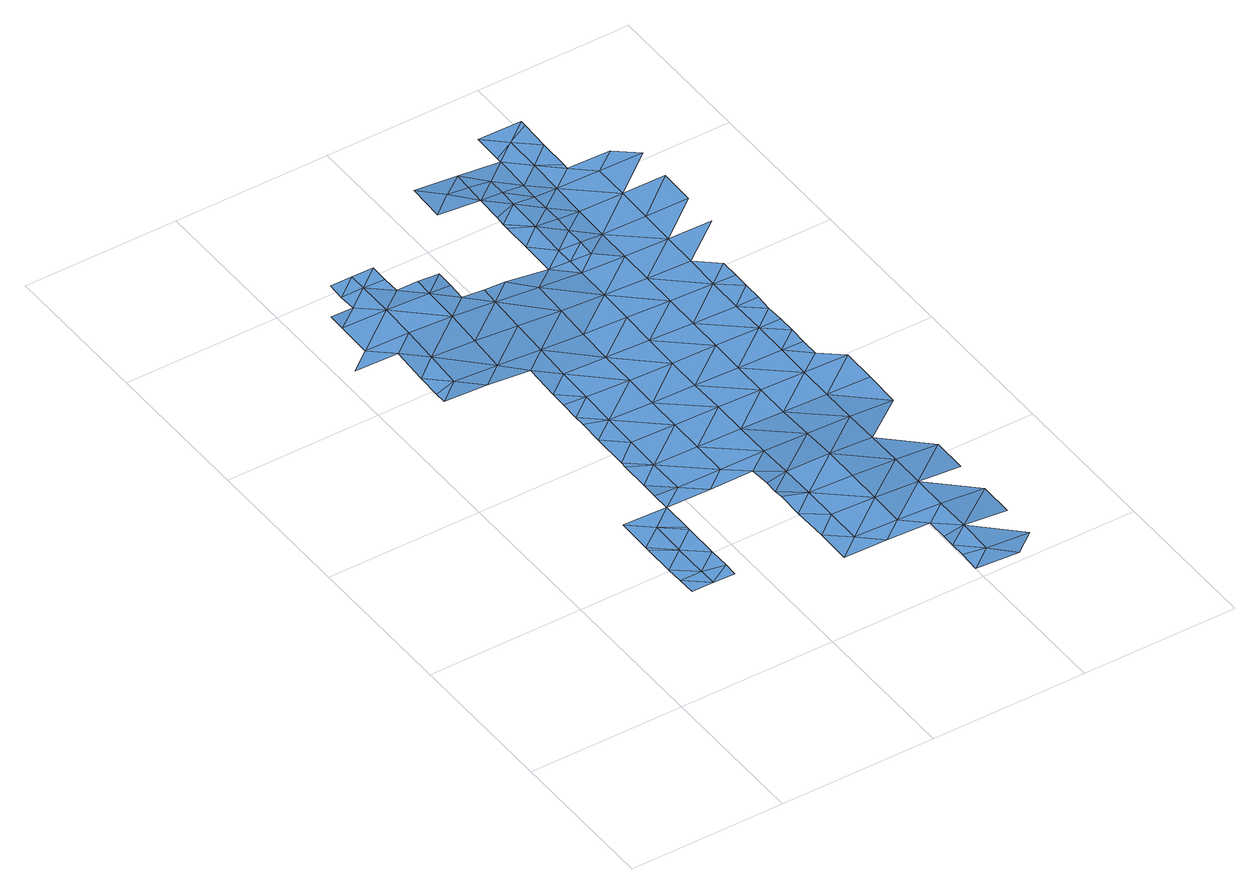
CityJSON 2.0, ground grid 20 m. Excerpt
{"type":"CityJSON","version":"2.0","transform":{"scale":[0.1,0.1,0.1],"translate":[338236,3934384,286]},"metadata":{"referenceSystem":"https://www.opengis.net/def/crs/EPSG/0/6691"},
"CityObjects":{
"waterbody1":{"type":"WaterBody","attributes":{"name":"6","class":"1140","function":"1","WaterBodyRiverFloodingRiskAttribute.description":"3","WaterBodyRiverFloodingRiskAttribute.rankOrg":"2","WaterBodyRiverFloodingRiskAttribute.adminType":"2","WaterBodyRiverFloodingRiskAttribute.scale":"L1"},"geometry":[{"type":"MultiSurface","lod":"1","boundaries":[[[0,1,2]],[[3,4,0]],[[5,3,6]],[[3,0,2]],[[7,8,9]],[[2,10,6]],[[2,6,3]],[[11,3,5]],[[5,9,11]],[[12,8,13]],[[8,12,11]],[[14,4,11]],[[14,11,12]],[[15,13,8]],[[8,11,9]],[[7,15,8]],[[4,3,11]]]}]},
"waterbody2":{"type":"WaterBody","attributes":{"name":"6","class":"1140","function":"1","WaterBodyRiverFloodingRiskAttribute.description":"3","WaterBodyRiverFloodingRiskAttribute.rankOrg":"2","WaterBodyRiverFloodingRiskAttribute.adminType":"2","WaterBodyRiverFloodingRiskAttribute.scale":"L1"},"geometry":[{"type":"MultiSurface","lod":"1","boundaries":[[[16,17,18]],[[19,20,21]],[[22,17,16]],[[22,23,21]],[[18,24,16]],[[23,22,16]],[[15,25,26]],[[19,21,27]],[[28,29,30]],[[31,30,29]],[[29,19,31]],[[32,26,25]],[[21,23,27]],[[33,23,16]],[[31,19,27]],[[34,35,36]],[[35,32,25]],[[34,32,35]],[[25,15,37]],[[35,38,36]],[[16,24,33]],[[36,38,39]],[[31,40,30]],[[23,41,27]],[[42,43,44]],[[45,35,25]],[[44,30,40]],[[46,33,24]],[[47,48,39]],[[49,41,23]],[[41,31,27]],[[45,25,37]],[[49,23,33]],[[42,44,40]],[[39,38,47]],[[50,40,31]],[[51,48,47]],[[52,53,51]],[[54,38,35]],[[55,56,57]],[[53,52,58]],[[52,51,47]],[[59,50,31]],[[60,42,40]],[[61,35,45]],[[56,62,57]],[[63,60,40]],[[64,46,58]],[[46,65,33]],[[63,40,50]],[[37,66,45]],[[67,49,33]],[[68,55,69]],[[59,31,41]],[[55,57,69]],[[64,58,52]],[[70,71,68]],[[54,35,61]],[[47,38,54]],[[70,72,71]],[[64,65,46]],[[70,68,69]],[[73,41,49]],[[47,74,52]],[[75,50,59]],[[72,76,77]],[[78,69,57]],[[70,76,72]],[[41,79,59]],[[67,73,49]],[[77,76,66]],[[52,74,64]],[[33,65,67]],[[47,54,80]],[[78,70,69]],[[57,62,81]],[[61,45,82]],[[79,83,59]],[[59,84,75]],[[45,66,82]],[[74,47,80]],[[83,84,59]],[[41,73,79]],[[64,85,65]],[[82,86,61]],[[87,81,62]],[[66,76,82]],[[57,81,78]],[[88,80,54]],[[70,89,76]],[[90,67,65]],[[54,61,88]],[[64,74,85]],[[91,92,93]],[[94,79,73]],[[95,89,70]],[[88,61,86]],[[95,70,78]],[[91,96,92]],[[90,73,67]],[[97,65,85]],[[98,99,96]],[[87,100,81]],[[73,101,94]],[[102,86,82]],[[98,87,99]],[[103,85,74]],[[90,65,97]],[[104,80,88]],[[98,96,91]],[[82,76,102]],[[91,93,105]],[[74,80,103]],[[106,101,73]],[[98,100,87]],[[103,80,104]],[[76,89,102]],[[78,81,107]],[[102,108,86]],[[86,109,88]],[[106,73,90]],[[103,110,85]],[[107,81,100]],[[107,111,78]],[[91,112,98]],[[108,109,86]],[[95,111,89]],[[88,109,104]],[[95,78,111]],[[97,85,113]],[[91,105,112]],[[113,85,110]],[[98,114,100]],[[115,101,106]],[[111,116,89]],[[89,117,102]],[[109,118,104]],[[104,119,103]],[[120,114,98]],[[90,97,121]],[[114,107,100]],[[118,119,104]],[[121,97,113]],[[106,90,121]],[[108,102,117]],[[110,103,119]],[[89,116,117]],[[122,109,108]],[[123,106,121]],[[115,106,123]],[[124,125,107]],[[126,108,117]],[[111,107,125]],[[110,119,127]],[[113,110,128]],[[129,115,123]],[[116,111,125]],[[122,108,126]],[[118,109,122]],[[128,110,127]],[[121,113,128]],[[116,130,117]],[[128,131,121]],[[121,132,123]],[[123,133,129]],[[134,135,118]],[[117,130,126]],[[131,132,121]],[[118,122,134]],[[119,118,135]],[[127,119,135]],[[123,132,133]],[[136,137,138]],[[130,139,126]],[[126,140,122]],[[136,141,137]],[[139,140,126]],[[142,143,127]],[[134,122,144]],[[136,138,145]],[[127,135,142]],[[128,127,143]],[[146,147,148]],[[149,150,134]],[[148,133,146]],[[149,134,144]],[[133,132,146]],[[131,128,143]],[[135,134,150]],[[144,122,140]],[[145,151,136]],[[150,152,135]],[[153,154,155]],[[152,156,135]],[[155,147,153]],[[141,136,157]],[[147,146,153]],[[158,159,131]],[[142,135,156]],[[157,136,151]],[[131,143,158]],[[132,131,159]],[[160,161,151]],[[161,154,153]],[[162,163,142]],[[160,154,161]],[[162,142,156]],[[146,132,159]],[[143,142,163]],[[164,157,151]],[[164,151,161]],[[165,166,143]],[[165,143,163]],[[167,161,153]],[[158,143,166]],[[168,169,170]],[[164,168,157]],[[146,159,171]],[[153,146,167]],[[170,157,168]],[[161,172,164]],[[146,171,167]],[[158,173,159]],[[167,174,161]],[[175,164,172]],[[176,169,168]],[[168,164,177]],[[172,161,174]],[[164,175,177]],[[177,178,168]],[[179,167,171]],[[171,159,180]],[[174,181,172]],[[168,178,176]],[[180,179,171]],[[167,182,174]],[[174,182,181]]]}]},
"waterbody3":{"type":"WaterBody","attributes":{"name":"6","class":"1140","function":"1","WaterBodyRiverFloodingRiskAttribute.description":"3","WaterBodyRiverFloodingRiskAttribute.rankOrg":"1","WaterBodyRiverFloodingRiskAttribute.adminType":"2","WaterBodyRiverFloodingRiskAttribute.scale":"L1"},"geometry":[{"type":"MultiSurface","lod":"1","boundaries":[[[183,138,184]],[[141,185,184]],[[185,183,184]],[[141,184,137]],[[137,184,138]]]}]},
"waterbody4":{"type":"WaterBody","attributes":{"name":"6","class":"1140","function":"1","WaterBodyRiverFloodingRiskAttribute.description":"3","WaterBodyRiverFloodingRiskAttribute.rankOrg":"1","WaterBodyRiverFloodingRiskAttribute.adminType":"2","WaterBodyRiverFloodingRiskAttribute.scale":"L1"},"geometry":[{"type":"MultiSurface","lod":"1","boundaries":[[[186,147,155]],[[147,186,187]],[[187,186,188]],[[187,188,115]],[[189,190,138]],[[145,138,190]],[[190,189,191]],[[154,190,186]],[[186,190,191]],[[186,191,192]],[[160,151,145]],[[160,145,190]],[[160,190,154]],[[155,154,186]],[[148,147,187]],[[129,148,187]],[[129,133,148]],[[186,192,188]],[[115,129,187]]]}]}
},
"vertices":[
[112,169,18],[112,146,18],[140,146,18],[140,169,18],[112,192,17],[169,191,17],[169,163,18],[170,242,16],[142,261,16],[170,238,16],[168,145,18],[141,215,16],[113,239,16],[114,285,16],[113,233,16],[171,284,15],
[91,586,23],[63,578,23],[63,563,23],[36,679,27],[8,657,27],[64,656,27],[63,609,24],[92,632,25],[119,562,21],[200,306,15],[171,308,15],[93,678,27],[38,749,26],[37,726,27],[66,748,27],[94,724,28],[172,330,14],[148,585,20],[172,368,14],[200,353,14],[173,376,14],[228,283,15],[201,399,14],[173,423,14],[95,771,26],[150,677,25],[95,794,26],[67,794,26],[66,771,26],[256,305,15],[176,561,16],[202,445,14],[174,454,14],[149,631,22],[123,747,26],[174,469,14],[203,491,14],[175,494,14],[258,398,13],[282,143,22],[281,97,22],[310,120,22],[175,515,14],[150,723,26],[123,793,26],[257,352,14],[337,96,22],[123,770,26],[204,538,14],[205,584,16],[284,282,16],[205,630,18],[282,189,21],[310,166,22],[311,212,21],[283,224,20],[283,236,19],[206,676,20],[260,490,12],[151,747,26],[312,258,19],[284,254,18],[367,165,21],[178,700,23],[259,444,12],[366,119,21],[313,304,16],[179,723,24],[179,746,24],[260,537,12],[314,351,14],[394,95,20],[315,397,13],[369,257,19],[262,629,14],[421,25,21],[393,30,21],[392,2,21],[207,699,21],[368,211,20],[393,49,21],[261,583,13],[422,71,21],[394,68,20],[423,118,19],[235,699,19],[370,303,15],[316,489,11],[315,443,12],[449,1,18],[263,675,15],[424,164,18],[370,350,13],[371,396,12],[317,536,11],[425,210,17],[478,24,17],[318,582,11],[480,116,15],[292,698,11],[425,256,16],[426,302,14],[372,442,11],[373,488,11],[479,70,16],[319,628,11],[428,395,11],[320,674,10],[480,163,14],[481,209,13],[427,349,12],[374,534,10],[375,581,9],[320,697,10],[483,301,11],[375,627,9],[376,673,8],[348,697,9],[429,441,11],[430,487,10],[323,859,11],[295,861,14],[294,836,13],[484,348,11],[485,394,10],[295,883,15],[430,533,9],[431,580,8],[457,417,10],[323,836,11],[377,719,7],[349,743,9],[349,720,9],[457,441,10],[458,464,10],[351,835,9],[458,487,10],[378,766,7],[350,789,9],[350,766,9],[458,510,9],[352,882,9],[432,626,8],[433,672,7],[350,812,9],[379,812,7],[459,533,9],[459,556,9],[380,858,8],[460,579,8],[460,602,8],[435,765,7],[380,904,9],[353,928,9],[352,889,9],[434,718,7],[408,834,7],[490,671,7],[435,811,7],[408,841,8],[409,927,9],[408,881,8],[409,919,9],[491,764,7],[490,717,7],[464,833,7],[492,810,7],
[238,837,18],[266,860,18],[238,884,20],
[321,767,11],[320,720,10],[293,744,11],[294,803,12],[322,813,11],[293,790,11],[293,782,11]
]}
